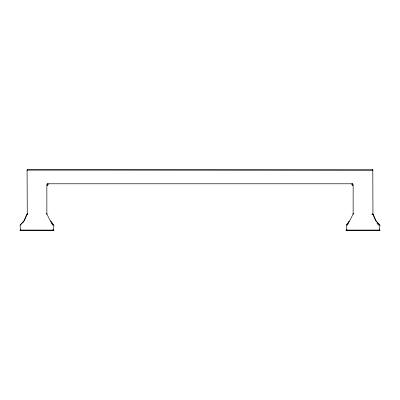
<?xml version="1.0" encoding="UTF-8"?>
<svg xmlns="http://www.w3.org/2000/svg" width="400" height="400" viewBox="0 0 400 400"><rect width="100%" height="100%" fill="white"/><g stroke="black" fill="none" stroke-linecap="round" stroke-linejoin="round"><path stroke-width="0.6" d="M353.15 184.35L353.145 213.145L353.93 214.1L352.83 213.72M20.05 225.145L20.52 229.63L20 230.37L20.315 230.505L52.875 230.565L53.435 229.605L53.91 225.125M379.95 225.145L379.48 229.63L378.915 230.565L346.35 230.505L346.04 230.37L346.565 229.6L346.24 225.18L350.415 219.565L353.195 213.73M27.81 169.645L27.225 169.92L27.075 170.615L27.275 214.005L24.375 220.635L20.215 225.205M27.05 170.495L27.2 169.895L27.75 169.65L372.885 169.875L372.19 169.645M372.8 169.895L372.955 213.535L372.74 213.995L372.105 213.965L371.955 214.555L373.21 214.265L376.06 220.785L379.805 224.915M48.255 184.105L47.495 184.515L47.17 185.53L47.495 184.515L48.255 184.105L47.17 183.785L352.83 183.785L351.745 184.105L352.505 184.52L352.83 185.515L352.505 184.52L351.745 184.105M346.795 224.55L347.43 223.67M347.02 225.345L349.015 222.655M348.39 222.35L349.46 221.095M20.195 224.915L23.94 220.785L26.79 214.265L27.93 213.93L27.275 214.005M378.725 230.41L379.48 229.63L380 230.37L378.915 230.565L380 230.37M52.615 230.415L53.435 229.605L53.96 230.37L52.875 230.565L53.96 230.37M22.41 222.905L23.465 221.89M47.17 213.72L46.07 214.1L46.85 213.015L46.85 184.2L47.495 184.515M53.435 229.605L52.495 230.09L21.365 230.065M27.76 170.13L372.34 170.145M378.635 230.065L347.505 230.09L346.565 229.6L347.125 230.565L346.04 230.335M372.8 214.245L373.21 214.265M372.105 213.965L372.785 214.215L375.605 220.595L379.785 225.215M20 230.335L21.085 230.565L20.52 229.63L21.275 230.41M53.765 225.19L49.57 219.545L46.795 213.725M346.565 229.6L347.385 230.415M50.465 221L53.19 224.515M376.93 223.145L378.91 225.395M50.985 222.655L52.98 225.345M372.775 169.92L372.925 170.615"/></g></svg>
